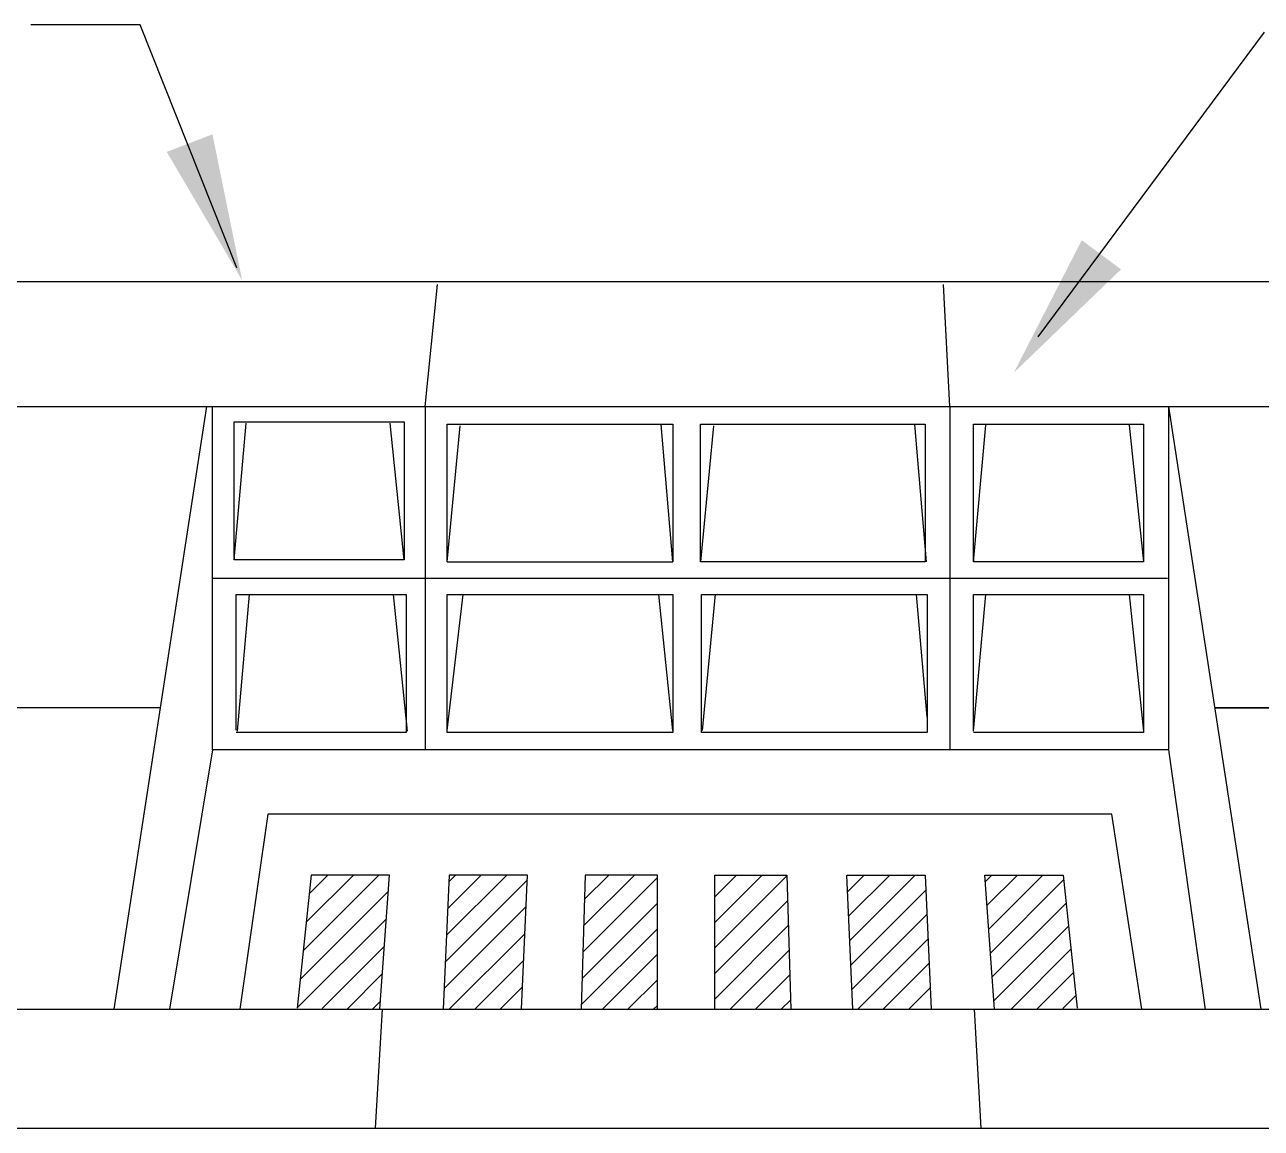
# Paper-space layout 'ESC' of a CAD drawing. Header units: feet, sheet in inches. Extents: x -1.2 to 33.8, y 0.1 to 22.9.
# Drawn here: x 21.368 to 23.242, y 14.109 to 15.781 of the extents above; entities that cross this region are included whole.
import ezdxf

# ---------------------------------------------------------------- set-up
doc = ezdxf.new("R2010")
doc.units = ezdxf.units.FT
doc.header["$MEASUREMENT"] = 0
doc.layers.add('TBLK', color=7, linetype='Continuous')

# ---------------------------------------------------------------- blocks, each defined once
blk = doc.blocks.new('ESC DET')
at = {"layer": 'TBLK'}
for p, q in [((23.1961, 16.2893), (23.0304, 16.2893)), ((23.3426, 15.9211), (23.1961, 16.2893)), ((24.5571, 15.8164), (24.9, 16.2781)), ((25.0759, 15.8996), (22.9944, 15.8996)), ((23.6278, 15.711), (23.6467, 15.896)), ((24.4231, 15.711), (24.4136, 15.896)), ((22.9556, 15.711), (25.1142, 15.711)), ((23.2964, 15.711), (23.1562, 14.7978)), ((23.3059, 15.1908), (23.3059, 15.711)), ((23.6278, 15.711), (23.6278, 15.1908)), ((24.4231, 15.711), (24.4231, 15.1908)), ((24.7545, 15.711), (24.8947, 14.7978)), ((24.7545, 15.711), (24.7545, 15.1908)), ((23.3387, 15.6876), (23.5964, 15.6876)), ((23.3387, 15.4822), (23.3387, 15.6876)), ((23.3387, 15.4789), (23.3568, 15.6859)), ((23.5964, 15.4789), (23.5748, 15.6859)), ((23.5964, 15.6876), (23.5964, 15.4789)), ((23.6615, 15.6844), (23.8487, 15.6844)), ((23.6615, 15.4756), (23.6615, 15.6844)), ((23.6615, 15.4756), (23.6811, 15.6817)), ((23.8487, 15.6844), (24.0034, 15.6844)), ((24.0034, 15.4756), (23.9856, 15.6839)), ((24.0034, 15.6844), (24.0034, 15.4756)), ((24.0454, 15.6843), (24.2421, 15.6844)), ((24.0454, 15.4755), (24.0454, 15.6843)), ((24.0459, 15.4756), (24.0655, 15.6817)), ((24.2421, 15.6844), (24.3859, 15.6844)), ((24.3877, 15.4756), (24.3699, 15.6839)), ((24.3859, 15.6844), (24.3859, 15.4756)), ((24.4591, 15.6843), (24.7169, 15.6843)), ((24.4591, 15.4789), (24.4591, 15.6843)), ((24.4593, 15.4758), (24.4775, 15.6827)), ((24.717, 15.4758), (24.6955, 15.6827)), ((24.7169, 15.6843), (24.7169, 15.4756)), ((23.3387, 15.4822), (23.3387, 15.4789)), ((23.5964, 15.4789), (23.3387, 15.4789)), ((23.6615, 15.4756), (24.0034, 15.4756)), ((24.3859, 15.4756), (24.0454, 15.4755)), ((24.4591, 15.4789), (24.4591, 15.4756)), ((24.7169, 15.4756), (24.4591, 15.4756)), ((23.3059, 15.4509), (23.6278, 15.4509)), ((23.6278, 15.4509), (24.4231, 15.4509)), ((24.4231, 15.4509), (24.7531, 15.4509)), ((23.3414, 15.4259), (23.5991, 15.4259)), ((23.3414, 15.2206), (23.3414, 15.4259)), ((23.3438, 15.219), (23.362, 15.426)), ((23.6015, 15.219), (23.5799, 15.426)), ((23.5991, 15.4259), (23.5991, 15.2172)), ((23.6615, 15.4259), (23.8487, 15.4259)), ((23.6615, 15.2172), (23.6615, 15.4259)), ((23.6615, 15.2203), (23.6854, 15.4259)), ((23.8487, 15.4259), (24.0034, 15.4259)), ((24.0034, 15.2203), (23.982, 15.4259)), ((24.0034, 15.4259), (24.0034, 15.2172)), ((24.0468, 15.4259), (24.2448, 15.4259)), ((24.0468, 15.2172), (24.0468, 15.4259)), ((24.0485, 15.2203), (24.0681, 15.4264)), ((24.2448, 15.4259), (24.3886, 15.4259)), ((24.3886, 15.2405), (24.3728, 15.4259)), ((24.3886, 15.4259), (24.3886, 15.2172)), ((24.4591, 15.4259), (24.7169, 15.4259)), ((24.4591, 15.2206), (24.4591, 15.4259)), ((24.4591, 15.4259), (24.7169, 15.4259)), ((24.4591, 15.2206), (24.4591, 15.4259)), ((24.4593, 15.219), (24.4775, 15.426)), ((24.717, 15.219), (24.6955, 15.426)), ((24.7169, 15.4259), (24.7169, 15.2172)), ((24.7169, 15.4259), (24.7169, 15.2172)), ((23.2263, 15.2544), (22.8461, 15.2544)), ((25.2089, 15.2544), (24.8246, 15.2544)), ((24.8246, 15.2544), (25.2089, 15.2544)), ((23.5991, 15.2172), (23.3414, 15.2172)), ((24.0034, 15.2172), (23.6615, 15.2172)), ((24.3886, 15.2172), (24.0468, 15.2172)), ((24.7169, 15.2172), (24.4591, 15.2172)), ((24.7169, 15.2172), (24.4591, 15.2172)), ((23.3059, 15.1908), (23.2408, 14.7978)), ((24.7545, 15.1908), (23.3059, 15.1908)), ((24.7545, 15.1908), (24.8102, 14.7975)), ((23.3897, 15.0932), (23.3473, 14.7978)), ((24.6686, 15.0932), (23.3897, 15.0932)), ((24.714, 14.7978), (24.6686, 15.0932)), ((23.4554, 15.0011), (23.4341, 14.7994)), ((23.4433, 14.8863), (23.558, 15.0011)), ((23.4478, 14.9295), (23.5193, 15.0011)), ((23.4524, 14.9728), (23.4806, 15.0011)), ((23.5742, 15.0011), (23.4554, 15.0011)), ((23.5591, 14.7978), (23.5742, 15.0011)), ((23.6645, 15.0011), (23.6555, 14.7978)), ((23.6587, 14.8695), (23.783, 14.9938)), ((23.6605, 14.91), (23.7516, 15.0011)), ((23.6623, 14.9505), (23.7129, 15.0011)), ((23.6641, 14.991), (23.6742, 15.0011)), ((23.7833, 15.0011), (23.6645, 15.0011)), ((23.7742, 14.7978), (23.7833, 15.0011)), ((23.8703, 15.0011), (23.8644, 14.7978)), ((23.8669, 14.8842), (23.98, 14.9972)), ((23.8681, 14.9241), (23.9451, 15.0011)), ((23.8692, 14.9639), (23.9064, 15.0011)), ((23.98, 15.0011), (23.8703, 15.0011)), ((23.98, 14.7978), (23.98, 15.0011)), ((24.0668, 14.968), (24.0999, 15.0011)), ((24.0668, 14.9293), (24.1386, 15.0011)), ((24.0668, 15.0011), (24.1764, 15.0011)), ((24.0668, 14.7978), (24.0668, 15.0011)), ((24.0668, 14.8906), (24.1765, 15.0002)), ((24.1764, 15.0011), (24.1824, 14.7978)), ((24.2669, 15.0011), (24.3857, 15.0011)), ((24.276, 14.7978), (24.2669, 15.0011)), ((24.268, 14.9757), (24.2934, 15.0011)), ((24.2697, 14.9387), (24.3321, 15.0011)), ((24.2713, 14.9016), (24.3708, 15.0011)), ((24.3857, 15.0011), (24.3947, 14.7978)), ((24.4761, 15.0011), (24.5948, 15.0011)), ((24.4911, 14.7978), (24.4761, 15.0011)), ((24.4768, 14.991), (24.4869, 15.0011)), ((24.4795, 14.9549), (24.5256, 15.0011)), ((24.4821, 14.9189), (24.5643, 15.0011)), ((24.4848, 14.8829), (24.5956, 14.9937)), ((24.5948, 15.0011), (24.6161, 14.7994)), ((23.4387, 14.843), (23.5723, 14.9766)), ((24.273, 14.8646), (24.3867, 14.9783)), ((23.8658, 14.8443), (23.98, 14.9585)), ((24.0668, 14.8519), (24.1776, 14.9626)), ((24.4875, 14.8468), (24.5993, 14.9587)), ((23.6569, 14.829), (23.7812, 14.9533)), ((24.2746, 14.8275), (24.3883, 14.9412)), ((23.4341, 14.7997), (23.5692, 14.9348)), ((23.8646, 14.8045), (23.98, 14.9198)), ((24.0668, 14.8132), (24.1787, 14.925)), ((24.4902, 14.8108), (24.603, 14.9237)), ((23.6644, 14.7978), (23.7794, 14.9128)), ((24.2836, 14.7978), (24.39, 14.9042)), ((23.472, 14.7989), (23.5661, 14.893)), ((23.8966, 14.7978), (23.98, 14.8811)), ((24.0901, 14.7978), (24.1798, 14.8874)), ((24.5162, 14.7981), (24.6067, 14.8887)), ((23.7031, 14.7978), (23.7776, 14.8722)), ((24.3223, 14.7978), (24.3916, 14.8671)), ((23.5102, 14.7984), (23.563, 14.8512)), ((23.9353, 14.7978), (23.98, 14.8424)), ((24.1288, 14.7978), (24.1809, 14.8498)), ((24.5554, 14.7986), (24.6104, 14.8536)), ((23.7418, 14.7978), (23.7758, 14.8317)), ((24.361, 14.7978), (24.3933, 14.83)), ((23.5484, 14.7979), (23.5599, 14.8094)), ((24.1675, 14.7978), (24.182, 14.8122)), ((24.5946, 14.7991), (24.6141, 14.8186)), ((22.7411, 14.7978), (25.3131, 14.7978)), ((23.5629, 14.7978), (23.5523, 14.6175)), ((23.974, 14.7978), (23.98, 14.8037)), ((24.4603, 14.7978), (24.4702, 14.6175)), ((22.6997, 14.6175), (25.3522, 14.6175))]:
    blk.add_line(p, q, dxfattribs=at)
for points in [[(23.2364, 16.0967), (23.3057, 16.1233), (23.3507, 15.9022)], [(24.6827, 15.9187), (24.6231, 15.9629), (24.5202, 15.7622)]]:
    blk.add_solid(points, dxfattribs=at)

psp = doc.layouts.new('ESC')

# ---------------------------------------------------------------- block references
psp.add_blockref('ESC DET', (-1.6527, -0.5087))

doc.saveas('drawing.dxf')
